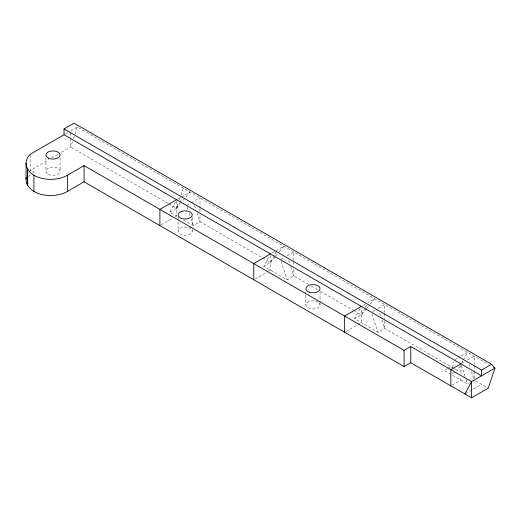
<?xml version="1.0" encoding="UTF-8"?>
<svg xmlns="http://www.w3.org/2000/svg" width="521" height="521" viewBox="0 0 521 521"><rect width="100%" height="100%" fill="white"/><g stroke="black" fill="none" stroke-linecap="round" stroke-linejoin="round"><path stroke-width="0.39" stroke-dasharray="2.6 1.95" d="M452.436 367.526L453.843 361.522M72.504 141.699L70.706 147.098L59.453 153.591M73.533 138.612L74.816 134.75M75.07 133.982L77.388 127.039L76.431 125.939M176.599 201.367L176.599 215.948L169.918 212.093L176.599 208.237L178.397 202.832M179.426 199.751L180.709 195.889M180.969 195.121L183.281 188.179M169.918 212.093L175.486 201.803M168.882 203.783L176.599 208.237L179.569 202.747M179.94 202.063L181.796 198.631M182.168 197.947L183.281 195.889L189.963 192.034L180.709 203.249M308.614 284.453L293.851 275.928L287.169 279.784L263.789 266.283L269.357 256M276.404 251.454L270.464 262.428L263.789 266.283M453.53 368.119L384.713 328.386L378.031 332.248L354.651 318.748L360.213 308.458M365.039 308.028L361.327 314.886L354.651 318.748M365.41 307.344L366.523 305.286M456.201 371.206L457.536 370.431L459.848 366.25M461.775 362.759L462.935 360.669M463.319 359.972L467.558 352.3L460.525 356.364M176.599 208.237L180.194 203.874M275.095 256.82L270.464 262.428L199.979 221.738L197.153 213.252M275.609 256.195L278.689 252.457M279.204 251.838L283.828 246.231L271.806 253.173M366.471 308.653L361.327 314.886L355.003 311.232M366.979 308.035L369.552 304.915M370.066 304.297L374.69 298.689L368.008 302.545M29.046 171.891L30.615 170.243L48.902 159.686M65.359 133.982L69.371 131.67M70.706 130.895L77.388 127.039L488.737 364.531M51.716 158.058L58.749 154.001M177.264 199.361L180.605 197.433M186.622 205.535L190.627 203.223M191.298 202.832L199.979 197.817L199.979 208.185M161.289 224.785L172.425 218.358M175.206 216.756L176.599 215.948M183.561 219.966L193.304 225.593L199.979 221.738L199.979 214.561M281.158 259.341L284.499 257.413M287.169 255.87L293.851 252.014L293.851 260.78M255.16 278.982L268.38 271.35M269.077 270.946L270.464 270.145L270.464 255.564M362.668 305.632L366.673 303.313M372.684 311.415L376.696 309.103M378.031 308.328L384.713 304.472L384.713 312.444M346.016 331.441L361.327 322.603L361.327 308.022M454.898 359.614L459.822 356.768M447.513 368.503L444.172 370.431L467.558 383.931L469.564 382.772M448.184 368.119L450.854 366.576M461.547 363.489L464.888 361.561M467.558 360.018L474.24 356.162L474.24 364.928M452.189 373.518L455.53 371.59M452.189 385.091L460.877 380.076L460.877 376.833M465.579 393.557L481.586 384.316M168.185 203.379L70.706 147.098L70.706 138.189M311.421 286.075L317.751 289.728M320.558 291.35L354.3 310.829M454.195 368.503L457.536 370.431M475.575 380.844L488.268 388.178M468.841 363.873L470.124 367.735M471.414 371.59L474.24 380.076M461.391 365.416L465.761 378.533M466.015 379.301L467.558 383.931M379.575 312.958L380.858 316.814M381.886 319.901L384.713 328.386L384.713 319.62M371.864 313.733L378.031 332.248M288.712 260.5L289.481 262.812M290.77 266.674L293.851 275.928L293.851 267.162M281.001 261.268L287.169 279.784M194.587 205.535L195.87 209.39M187.137 207.078L188.159 210.165M189.188 213.252L190.732 217.876M190.986 218.651L193.304 225.593M474.24 365.729L474.24 370.509M474.24 371.304L474.24 378.48M460.877 365.495L460.877 373.596M384.713 313.245L384.713 318.819M320.044 291.936L320.044 302.467M320.044 303.274L320.044 304.896M305.873 291.936L305.873 294.365M305.873 295.179L305.873 304.896M293.851 261.581L293.851 266.361M199.979 208.98L199.979 213.76M192.269 217.355L192.269 226.264M192.269 229.507L192.269 231.129A7.086 4.09 0 0 1 181.64 234.671A7.086 4.09 0 0 1 181.64 227.586A7.086 4.09 0 0 1 192.269 231.129M178.097 217.355L178.097 231.129M70.706 132.516L70.706 137.375M60.065 157.935L60.065 170.895M45.933 157.746L45.933 171.513M30.615 154.848L30.615 170.243L33.956 172.171A23.23 13.409 0 0 0 32.367 173.148M319.093 302.851A7.086 4.09 0 0 1 313.577 308.973A7.086 4.09 0 0 1 306.302 303.496A7.086 4.09 0 0 1 317.966 302.004M28.72 176.573A23.23 13.409 0 0 1 31.879 173.5M48.381 174.307A7.086 4.09 0 0 0 59.961 171.963A7.086 4.09 0 0 0 50.654 167.345A7.086 4.09 0 0 0 48.381 174.307"/><path stroke-width="0.78" d="M464.888 393.961L471.564 381.619L494.95 368.119L491.609 364.257L74.047 123.184L64.024 128.967L64.024 134.75L481.586 375.83L481.586 370.047L64.024 128.967M64.024 134.75L30.615 154.04A30.778 17.773 0 0 0 27.463 168.693L27.463 184.877L28.622 186.674A30.778 17.773 0 0 0 33.956 191.454A23.23 13.409 0 0 0 67.365 191.454L84.063 181.809L404.088 366.576L410.769 362.72L471.564 397.816L488.268 388.178L494.95 368.119L493.569 367.318M27.463 168.693L28.622 170.478A30.778 17.773 0 0 0 33.956 175.251A23.23 13.409 0 0 0 67.365 175.251L84.063 165.613L404.088 350.373L410.769 346.517L471.564 381.619L471.564 397.816M176.599 199.745L159.895 209.39L159.895 225.593M270.464 253.942L253.766 263.587L253.766 279.784M361.327 306.4L344.628 316.045L344.628 332.248M460.877 363.873L450.854 369.663L450.854 385.859M481.586 370.047L491.609 364.257M27.079 183.6L27.463 184.877A30.778 17.773 0 0 1 26.278 177.348M410.769 346.517L410.769 362.72M404.088 350.373L404.088 366.576M84.063 165.613L84.063 181.809M67.365 175.251L67.365 191.454M33.956 175.251L33.956 191.454M27.698 169.156L27.698 185.359M26.05 163.066L26.05 179.244M309.415 292.242A7.086 4.09 0 0 0 320.044 288.699A7.086 4.09 0 0 0 309.415 285.156A7.086 4.09 0 0 0 309.415 292.242M181.64 218.468A7.086 4.09 0 0 0 192.269 214.926A7.086 4.09 0 0 0 181.64 211.383A7.086 4.09 0 0 0 181.64 218.468M48.381 158.11A7.086 4.09 0 0 0 59.961 155.759A7.086 4.09 0 0 0 50.654 151.142A7.086 4.09 0 0 0 48.381 158.11"/></g></svg>
